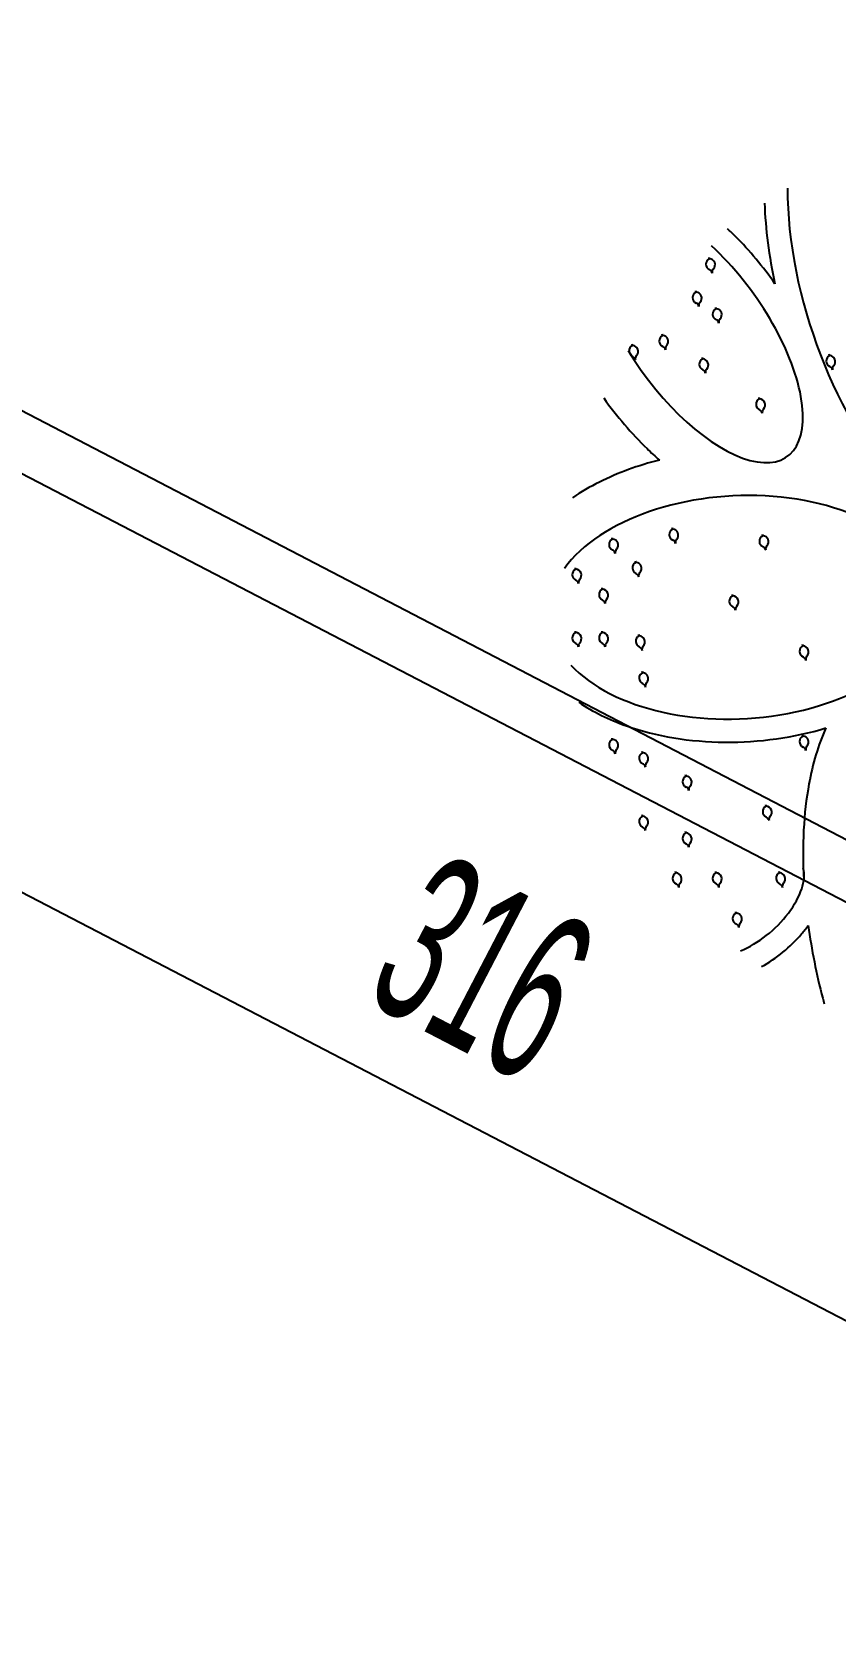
# Model space of a CAD drawing. Extents: x 3907.4 to 3911.57, y -3054.42 to -3053.7.
# Drawn here: x 3907.70071 to 3907.71505, y -3054.06823 to -3054.03947 of the extents above; entities that cross this region are included whole.
import ezdxf

# ---------------------------------------------------------------- set-up
doc = ezdxf.new("R2010")
doc.units = 0
doc.header["$LTSCALE"] = 2
doc.header["$MEASUREMENT"] = 0
for name, color, linetype in [('ARAZİ', 7, 'CONTINUOUS'), ('AĞAÇ', 9, 'CONTINUOUS'), ('OLÇÜ', 6, 'CONTINUOUS')]:
    doc.layers.add(name, color=color, linetype=linetype)
doc.styles.add('ÖLÇÜ', font='stylu.ttf', dxfattribs={"width": 0.5})

msp = doc.modelspace()

# ---------------------------------------------------------------- linework, layer by layer
at = {"layer": 'ARAZİ', "color": 7}
msp.add_line((3907.739140695352, -3054.067443851288), (3907.510184273352, -3053.948353011288), dxfattribs=at)
at = {"layer": 'ARAZİ'}
msp.add_line((3907.664889091847, -3054.027694965346), (3907.73865391409, -3054.06606346607), dxfattribs=at)
at = {"layer": 'AĞAÇ'}
for p, q in [((3907.712794114236, -3054.043517354736), (3907.71279108996, -3054.043493525443)), ((3907.712799898281, -3054.04351621248), (3907.712797301106, -3054.043495748454)), ((3907.712555523202, -3054.044113398506), (3907.712552498926, -3054.044089569213)), ((3907.712561307247, -3054.04411225625), (3907.712558710071, -3054.044091792224)), ((3907.712913409753, -3054.044411420391), (3907.712910385478, -3054.044387591097)), ((3907.712919193798, -3054.044410278134), (3907.712916596623, -3054.044389814108)), ((3907.711422215679, -3054.045067068563), (3907.711419191403, -3054.04504323927)), ((3907.711427999724, -3054.045065926307), (3907.711425402549, -3054.045045462281)), ((3907.711959045616, -3054.044888255485), (3907.711956021341, -3054.044864426191)), ((3907.711964829662, -3054.044887113228), (3907.711962232486, -3054.044866649203)), ((3907.712674818719, -3054.045305486045), (3907.712671794443, -3054.045281656752)), ((3907.712680602764, -3054.045304343789), (3907.712678005589, -3054.045283879763)), ((3907.714941433986, -3054.045245881642), (3907.71493840971, -3054.045222052348)), ((3907.714947218031, -3054.045244739385), (3907.714944620855, -3054.045224275359)), ((3907.713688830946, -3054.04602073862), (3907.71368580667, -3054.045996909327)), ((3907.713694614991, -3054.046019596364), (3907.713692017815, -3054.045999132338)), ((3907.711064328907, -3054.048524122374), (3907.711061304631, -3054.048500293081)), ((3907.711070112952, -3054.048522980117), (3907.711067515776, -3054.048502516092)), ((3907.712137988782, -3054.048345309165), (3907.712134964506, -3054.048321479871)), ((3907.712143772826, -3054.048344166908), (3907.712141175651, -3054.048323702882)), ((3907.713748478594, -3054.048464517971), (3907.713745454318, -3054.048440688678)), ((3907.713754262639, -3054.048463375715), (3907.713751665463, -3054.048442911689)), ((3907.710408203452, -3054.04906056174), (3907.710405179177, -3054.049036732447)), ((3907.710413987497, -3054.049059419484), (3907.710411390321, -3054.049038955458)), ((3907.711481863327, -3054.048941352934), (3907.711478839051, -3054.048917523641)), ((3907.711487647372, -3054.048940210678), (3907.711485050197, -3054.048919746652)), ((3907.710885385742, -3054.049418188028), (3907.710882361466, -3054.049394358735)), ((3907.710891169786, -3054.049417045772), (3907.710888572611, -3054.049396581746)), ((3907.713211648656, -3054.049537396704), (3907.713208624381, -3054.04951356741)), ((3907.713217432702, -3054.049536254448), (3907.713214835526, -3054.049515790422)), ((3907.710408203452, -3054.050193044876), (3907.710405179177, -3054.050169215583)), ((3907.710413987497, -3054.05019190262), (3907.710411390321, -3054.050171438594)), ((3907.710885385742, -3054.050193044876), (3907.710882361466, -3054.050169215583)), ((3907.710891169786, -3054.05019190262), (3907.710888572611, -3054.050171438594)), ((3907.711541511196, -3054.050252649279), (3907.71153848692, -3054.050228819986)), ((3907.711547295241, -3054.050251507023), (3907.711544698066, -3054.050231042997)), ((3907.714464251917, -3054.050431462358), (3907.714461227642, -3054.050407633065)), ((3907.714470035963, -3054.050430320101), (3907.714467438787, -3054.050409856075)), ((3907.711601158844, -3054.050908297321), (3907.711598134568, -3054.050884468028)), ((3907.711606942889, -3054.050907155065), (3907.711604345714, -3054.050886691039)), ((3907.714464251917, -3054.052040780457), (3907.714461227642, -3054.052016951164)), ((3907.714470035963, -3054.052039638201), (3907.714467438787, -3054.052019174175)), ((3907.711064328907, -3054.05210038486), (3907.711061304631, -3054.052076555567)), ((3907.711070112952, -3054.052099242604), (3907.711067515776, -3054.052078778578)), ((3907.711601158844, -3054.052338802342), (3907.711598134568, -3054.052314973048)), ((3907.711606942889, -3054.052337660085), (3907.711604345714, -3054.052317196059)), ((3907.712376579816, -3054.052756033032), (3907.71237355554, -3054.05273220374)), ((3907.712382363861, -3054.052754890776), (3907.712379766685, -3054.05273442675)), ((3907.711601158844, -3054.053471285477), (3907.711598134568, -3054.053447456185)), ((3907.711606942889, -3054.053470143221), (3907.711604345714, -3054.053449679195)), ((3907.713808126463, -3054.053292472399), (3907.713805102188, -3054.053268643106)), ((3907.713813910508, -3054.053291330143), (3907.713811313332, -3054.053270866117)), ((3907.712376579816, -3054.053769307362), (3907.71237355554, -3054.053745478069)), ((3907.712382363861, -3054.053768165106), (3907.712379766685, -3054.05374770108)), ((3907.712197636651, -3054.054484559938), (3907.712194612375, -3054.054460730645)), ((3907.712203420695, -3054.054483417682), (3907.71220082352, -3054.054462953656)), ((3907.712913409753, -3054.054484559938), (3907.712910385478, -3054.054460730645)), ((3907.712919193798, -3054.054483417682), (3907.712916596623, -3054.054462953656)), ((3907.714046717497, -3054.054484559938), (3907.714043693221, -3054.054460730645)), ((3907.714052501542, -3054.054483417682), (3907.714049904367, -3054.054462953656)), ((3907.713271296525, -3054.055199812383), (3907.71326827225, -3054.05517598309)), ((3907.713277080571, -3054.055198670127), (3907.713274483395, -3054.055178206101))]:
    msp.add_line(p, q, dxfattribs=at)
for centre, radius, start, end in [((3907.712843179045, -3054.043613375481), 0.0001078301389786131, 117.0661848723325, 245.5617558112027), ((3907.712762716716, -3054.043790439449), 8.665851140014274e-05, 11.1712527772592, 65.56175581120272), ((3907.712791018427, -3054.043623676368), 0.0001078301389786131, 316.7807498823022, 85.276320846058), ((3907.712932749812, -3054.043756860636), 8.665851140014274e-05, 136.7807498823022, 191.1712527772592), ((3907.712604588011, -3054.04420941925), 0.0001078301389786131, 117.0661848723325, 245.5617558112027), ((3907.712552427393, -3054.044219720137), 0.0001078301389786131, 316.7807498823022, 85.276320846058), ((3907.712524125682, -3054.044386483218), 8.665851140014274e-05, 11.1712527772592, 65.56175581120272), ((3907.712694158778, -3054.044352904406), 8.665851140014274e-05, 136.7807498823022, 191.1712527772592), ((3907.712962474562, -3054.044507441135), 0.0001078301389786131, 117.0661848723325, 245.5617558112027), ((3907.712910313944, -3054.044517742022), 0.0001078301389786131, 316.7807498823022, 85.276320846058), ((3907.712882012233, -3054.044684505103), 8.665851140014274e-05, 11.1712527772592, 65.56175581120272), ((3907.713052045329, -3054.044650926291), 8.665851140014274e-05, 136.7807498823022, 191.1712527772592), ((3907.711471280488, -3054.045163089308), 0.0001078301389786131, 117.0661848723325, 245.5617558112027), ((3907.71141911987, -3054.045173390194), 0.0001078301389786131, 316.7807498823022, 85.276320846058), ((3907.712008110426, -3054.044984276229), 0.0001078301389786131, 117.0661848723325, 245.5617558112027), ((3907.711927648097, -3054.045161340197), 8.665851140014274e-05, 11.1712527772592, 65.56175581120272), ((3907.711955949807, -3054.044994577116), 0.0001078301389786131, 316.7807498823022, 85.276320846058), ((3907.712097681193, -3054.045127761385), 8.665851140014274e-05, 136.7807498823022, 191.1712527772592), ((3907.71139081816, -3054.045340153276), 8.665851140014274e-05, 11.1712527772592, 65.56175581120272), ((3907.711560851255, -3054.045306574463), 8.665851140014274e-05, 136.7807498823022, 191.1712527772592), ((3907.712723883528, -3054.045401506789), 0.0001078301389786131, 117.0661848723325, 245.5617558112027), ((3907.71267172291, -3054.045411807676), 0.0001078301389786131, 316.7807498823022, 85.276320846058), ((3907.714990498795, -3054.045341902386), 0.0001078301389786131, 117.0661848723325, 245.5617558112027), ((3907.714938338177, -3054.045352203273), 0.0001078301389786131, 316.7807498823022, 85.276320846058), ((3907.715080069562, -3054.045485387542), 8.665851140014274e-05, 136.7807498823022, 191.1712527772592), ((3907.712643421199, -3054.045578570757), 8.665851140014274e-05, 11.1712527772592, 65.56175581120272), ((3907.712813454295, -3054.045544991945), 8.665851140014274e-05, 136.7807498823022, 191.1712527772592), ((3907.714910036466, -3054.045518966354), 8.665851140014274e-05, 11.1712527772592, 65.56175581120272), ((3907.713737895755, -3054.046116759365), 0.0001078301389786131, 117.0661848723325, 245.5617558112027), ((3907.713657433426, -3054.046293823333), 8.665851140014274e-05, 11.1712527772592, 65.56175581120272), ((3907.713685735137, -3054.046127060251), 0.0001078301389786131, 316.7807498823022, 85.276320846058), ((3907.713827466522, -3054.04626024452), 8.665851140014274e-05, 136.7807498823022, 191.1712527772592), ((3907.711113393716, -3054.048620143119), 0.0001078301389786131, 117.0661848723325, 245.5617558112027), ((3907.711061233098, -3054.048630444005), 0.0001078301389786131, 316.7807498823022, 85.276320846058), ((3907.712187053591, -3054.048441329909), 0.0001078301389786131, 117.0661848723325, 245.5617558112027), ((3907.712106591262, -3054.048618393877), 8.665851140014274e-05, 11.1712527772592, 65.56175581120272), ((3907.712134892972, -3054.048451630796), 0.0001078301389786131, 316.7807498823022, 85.276320846058), ((3907.712276624358, -3054.048584815065), 8.665851140014274e-05, 136.7807498823022, 191.1712527772592), ((3907.713797543403, -3054.048560538715), 0.0001078301389786131, 117.0661848723325, 245.5617558112027), ((3907.713745382785, -3054.048570839602), 0.0001078301389786131, 316.7807498823022, 85.276320846058), ((3907.711032931387, -3054.048797207086), 8.665851140014274e-05, 11.1712527772592, 65.56175581120272), ((3907.711202964483, -3054.048763628274), 8.665851140014274e-05, 136.7807498823022, 191.1712527772592), ((3907.713717081074, -3054.048737602684), 8.665851140014274e-05, 11.1712527772592, 65.56175581120272), ((3907.71388711417, -3054.048704023871), 8.665851140014274e-05, 136.7807498823022, 191.1712527772592), ((3907.710457268261, -3054.049156582485), 0.0001078301389786131, 117.0661848723325, 245.5617558112027), ((3907.710405107643, -3054.049166883371), 0.0001078301389786131, 316.7807498823022, 85.276320846058), ((3907.711530928136, -3054.049037373678), 0.0001078301389786131, 117.0661848723325, 245.5617558112027), ((3907.711450465808, -3054.049214437647), 8.665851140014274e-05, 11.1712527772592, 65.56175581120272), ((3907.711478767518, -3054.049047674565), 0.0001078301389786131, 316.7807498823022, 85.276320846058), ((3907.711620498903, -3054.049180858834), 8.665851140014274e-05, 136.7807498823022, 191.1712527772592), ((3907.710376805932, -3054.049333646453), 8.665851140014274e-05, 11.1712527772592, 65.56175581120272), ((3907.710546839028, -3054.04930006764), 8.665851140014274e-05, 136.7807498823022, 191.1712527772592), ((3907.710934450551, -3054.049514208773), 0.0001078301389786131, 117.0661848723325, 245.5617558112027), ((3907.710882289933, -3054.049524509659), 0.0001078301389786131, 316.7807498823022, 85.276320846058), ((3907.710853988222, -3054.049691272741), 8.665851140014274e-05, 11.1712527772592, 65.56175581120272), ((3907.711024021318, -3054.049657693928), 8.665851140014274e-05, 136.7807498823022, 191.1712527772592), ((3907.713260713465, -3054.049633417448), 0.0001078301389786131, 117.0661848723325, 245.5617558112027), ((3907.713180251137, -3054.049810481416), 8.665851140014274e-05, 11.1712527772592, 65.56175581120272), ((3907.713208552847, -3054.049643718335), 0.0001078301389786131, 316.7807498823022, 85.276320846058), ((3907.713350284233, -3054.049776902604), 8.665851140014274e-05, 136.7807498823022, 191.1712527772592), ((3907.710457268261, -3054.050289065621), 0.0001078301389786131, 117.0661848723325, 245.5617558112027), ((3907.710405107643, -3054.050299366507), 0.0001078301389786131, 316.7807498823022, 85.276320846058), ((3907.710934450551, -3054.050289065621), 0.0001078301389786131, 117.0661848723325, 245.5617558112027), ((3907.710882289933, -3054.050299366507), 0.0001078301389786131, 316.7807498823022, 85.276320846058), ((3907.711590576005, -3054.050348670024), 0.0001078301389786131, 117.0661848723325, 245.5617558112027), ((3907.711538415387, -3054.05035897091), 0.0001078301389786131, 316.7807498823022, 85.276320846058), ((3907.710376805932, -3054.050466129589), 8.665851140014274e-05, 11.1712527772592, 65.56175581120272), ((3907.710546839028, -3054.050432550776), 8.665851140014274e-05, 136.7807498823022, 191.1712527772592), ((3907.710853988222, -3054.050466129589), 8.665851140014274e-05, 11.1712527772592, 65.56175581120272), ((3907.711024021318, -3054.050432550776), 8.665851140014274e-05, 136.7807498823022, 191.1712527772592), ((3907.711510113676, -3054.050525733992), 8.665851140014274e-05, 11.1712527772592, 65.56175581120272), ((3907.711680146772, -3054.050492155179), 8.665851140014274e-05, 136.7807498823022, 191.1712527772592), ((3907.714513316727, -3054.050527483102), 0.0001078301389786131, 117.0661848723325, 245.5617558112027), ((3907.714461156108, -3054.050537783989), 0.0001078301389786131, 316.7807498823022, 85.276320846058), ((3907.714602887494, -3054.050670968258), 8.665851140014274e-05, 136.7807498823022, 191.1712527772592), ((3907.714432854398, -3054.05070454707), 8.665851140014274e-05, 11.1712527772592, 65.56175581120272), ((3907.711650223653, -3054.051004318066), 0.0001078301389786131, 117.0661848723325, 245.5617558112027), ((3907.711569761324, -3054.051181382034), 8.665851140014274e-05, 11.1712527772592, 65.56175581120272), ((3907.711598063035, -3054.051014618952), 0.0001078301389786131, 316.7807498823022, 85.276320846058), ((3907.71173979442, -3054.051147803221), 8.665851140014274e-05, 136.7807498823022, 191.1712527772592), ((3907.714513316727, -3054.052136801201), 0.0001078301389786131, 117.0661848723325, 245.5617558112027), ((3907.714461156108, -3054.052147102088), 0.0001078301389786131, 316.7807498823022, 85.276320846058), ((3907.711113393716, -3054.052196405605), 0.0001078301389786131, 117.0661848723325, 245.5617558112027), ((3907.711032931387, -3054.052373469573), 8.665851140014274e-05, 11.1712527772592, 65.56175581120272), ((3907.711061233098, -3054.052206706491), 0.0001078301389786131, 316.7807498823022, 85.276320846058), ((3907.711202964483, -3054.05233989076), 8.665851140014274e-05, 136.7807498823022, 191.1712527772592), ((3907.711650223653, -3054.052434823086), 0.0001078301389786131, 117.0661848723325, 245.5617558112027), ((3907.711598063035, -3054.052445123973), 0.0001078301389786131, 316.7807498823022, 85.276320846058), ((3907.714432854398, -3054.052313865169), 8.665851140014274e-05, 11.1712527772592, 65.56175581120272), ((3907.714602887494, -3054.052280286357), 8.665851140014274e-05, 136.7807498823022, 191.1712527772592), ((3907.711569761324, -3054.052611887054), 8.665851140014274e-05, 11.1712527772592, 65.56175581120272), ((3907.71173979442, -3054.052578308242), 8.665851140014274e-05, 136.7807498823022, 191.1712527772592), ((3907.712425644625, -3054.052852053777), 0.0001078301389786131, 117.0661848723325, 245.5617558112027), ((3907.712373484007, -3054.052862354664), 0.0001078301389786131, 316.7807498823022, 85.276320846058), ((3907.712345182296, -3054.053029117745), 8.665851140014274e-05, 11.1712527772592, 65.56175581120272), ((3907.712515215392, -3054.052995538932), 8.665851140014274e-05, 136.7807498823022, 191.1712527772592), ((3907.711650223653, -3054.053567306222), 0.0001078301389786131, 117.0661848723325, 245.5617558112027), ((3907.711598063035, -3054.053577607109), 0.0001078301389786131, 316.7807498823022, 85.276320846058), ((3907.713857191272, -3054.053388493143), 0.0001078301389786131, 117.0661848723325, 245.5617558112027), ((3907.713776728943, -3054.053565557112), 8.665851140014274e-05, 11.1712527772592, 65.56175581120272), ((3907.713805030654, -3054.05339879403), 0.0001078301389786131, 316.7807498823022, 85.276320846058), ((3907.71394676204, -3054.053531978299), 8.665851140014274e-05, 136.7807498823022, 191.1712527772592), ((3907.711569761324, -3054.05374437019), 8.665851140014274e-05, 11.1712527772592, 65.56175581120272), ((3907.71173979442, -3054.053710791377), 8.665851140014274e-05, 136.7807498823022, 191.1712527772592), ((3907.712425644625, -3054.053865328107), 0.0001078301389786131, 117.0661848723325, 245.5617558112027), ((3907.712373484007, -3054.053875628993), 0.0001078301389786131, 316.7807498823022, 85.276320846058), ((3907.712345182296, -3054.054042392075), 8.665851140014274e-05, 11.1712527772592, 65.56175581120272), ((3907.712515215392, -3054.054008813262), 8.665851140014274e-05, 136.7807498823022, 191.1712527772592), ((3907.71224670146, -3054.054580580682), 0.0001078301389786131, 117.0661848723325, 245.5617558112027), ((3907.712194540842, -3054.054590881569), 0.0001078301389786131, 316.7807498823022, 85.276320846058), ((3907.712962474562, -3054.054580580682), 0.0001078301389786131, 117.0661848723325, 245.5617558112027), ((3907.712910313944, -3054.054590881569), 0.0001078301389786131, 316.7807498823022, 85.276320846058), ((3907.714095782306, -3054.054580580682), 0.0001078301389786131, 117.0661848723325, 245.5617558112027), ((3907.714043621688, -3054.054590881569), 0.0001078301389786131, 316.7807498823022, 85.276320846058), ((3907.712166239131, -3054.054757644651), 8.665851140014274e-05, 11.1712527772592, 65.56175581120272), ((3907.712336272227, -3054.054724065838), 8.665851140014274e-05, 136.7807498823022, 191.1712527772592), ((3907.712882012233, -3054.054757644651), 8.665851140014274e-05, 11.1712527772592, 65.56175581120272), ((3907.713052045329, -3054.054724065838), 8.665851140014274e-05, 136.7807498823022, 191.1712527772592), ((3907.714015319978, -3054.054757644651), 8.665851140014274e-05, 11.1712527772592, 65.56175581120272), ((3907.714185353073, -3054.054724065838), 8.665851140014274e-05, 136.7807498823022, 191.1712527772592), ((3907.713320361335, -3054.055295833127), 0.0001078301389786131, 117.0661848723325, 245.5617558112027), ((3907.713268200716, -3054.055306134014), 0.0001078301389786131, 316.7807498823022, 85.276320846058), ((3907.713239899006, -3054.055472897096), 8.665851140014274e-05, 11.1712527772592, 65.56175581120272), ((3907.713409932102, -3054.055439318283), 8.665851140014274e-05, 136.7807498823022, 191.1712527772592)]:
    msp.add_arc(centre, radius, start, end, dxfattribs=at)
for centre, major_axis, ratio, start_param, end_param in [((3907.716508515696, -3054.044149910348), (0.001330825832345212, -0.00410655633831695), 0.4614173581214451, 4.090442357860956, 8.513059806649377), ((3907.712591801497, -3054.044838697364), (-0.001596121739393263, 0.002208407090073859), 0.4453350109614078, 1.395314490434913, 5.133688623841211), ((3907.713313346116, -3054.049740920893), (-0.003383028001565466, -0.0001670274042158865), 0.5880621403261972, 0.4591940244092781, 5.844497705079855), ((3907.713513972546, -3054.055046522888), (-0.0008834156417037721, -0.0007924382623526239), 0.5203548479803548, 0.9684066431663507, 2.881806056987123)]:
    msp.add_ellipse(centre, major_axis=major_axis, ratio=ratio, start_param=start_param, end_param=end_param, dxfattribs=at)
msp.add_open_spline([(3907.713781433293, -3054.042524137975), (3907.713797676067, -3054.042984666653), (3907.71386131234, -3054.043472649802), (3907.713967683889, -3054.043964353766)], degree=3, dxfattribs=at)
for points, knots in [([(3907.713967683889, -3054.043964353766), (3907.713754918041, -3054.043659967987), (3907.713515754346, -3054.043372447413), (3907.71321514494, -3054.043072705048), (3907.713167419807, -3054.043026776427), (3907.713119329608, -3054.042982156451)], [4.678497523571751, 4.678497523571751, 4.678497523571751, 4.678497523571751, 5.062107430543259, 5.062107430543259, 5.133688623841211, 5.133688623841211, 5.133688623841211, 5.133688623841211]), ([(3907.710910152839, -3054.046002759063), (3907.711143501485, -3054.046329710517), (3907.711405504205, -3054.046636875753), (3907.711756488801, -3054.046977847983), (3907.711830121853, -3054.047046050777), (3907.711904676657, -3054.047111521609)], [1.557371041121697, 1.557371041121697, 1.557371041121697, 1.557371041121697, 1.946805544375453, 1.946805544375453, 2.048591796255187, 2.048591796255187, 2.048591796255187, 2.048591796255187]), ([(3907.711904676657, -3054.047111521609), (3907.711526450059, -3054.047208073274), (3907.71116480397, -3054.047339707192), (3907.710665508755, -3054.047589848486), (3907.710504769426, -3054.047682712022), (3907.710353337295, -3054.047784666971)], [5.046821761303149, 5.046821761303149, 5.046821761303149, 5.046821761303149, 5.355529699239747, 5.355529699239747, 5.51201468894279, 5.51201468894279, 5.51201468894279, 5.51201468894279]), ([(3907.710467086442, -3054.051436485312), (3907.710716728272, -3054.051606878179), (3907.711003859022, -3054.051748086813), (3907.712379120931, -3054.052235717278), (3907.713746005767, -3054.052241600972), (3907.714877436454, -3054.051894681106)], [0.6602929991896649, 0.6602929991896649, 0.6602929991896649, 0.6602929991896649, 0.9606424472802672, 0.9606424472802672, 1.981673030940839, 1.981673030940839, 1.981673030940839, 1.981673030940839]), ([(3907.714877436454, -3054.051894681106), (3907.71473893863, -3054.052199749677), (3907.714641736215, -3054.05253441829), (3907.714477850722, -3054.053419229925), (3907.714449366994, -3054.054001527162), (3907.714482811544, -3054.054609928633)], [3.62962294954671, 3.62962294954671, 3.62962294954671, 3.62962294954671, 3.876196662386867, 3.876196662386867, 4.240014202152313, 4.240014202152313, 4.240014202152313, 4.240014202152313]), ([(3907.71372919603, -3054.056155418994), (3907.713993892844, -3054.056010651827), (3907.714240668867, -3054.05580663966), (3907.714483510902, -3054.055524940825), (3907.71452389348, -3054.055475129194), (3907.714562110519, -3054.055424304287)], [7.431635050835639, 7.431635050835639, 7.431635050835639, 7.431635050835639, 8.096778702270841, 8.096778702270841, 8.23589292409414, 8.23589292409414, 8.23589292409414, 8.23589292409414]), ([(3907.714562110519, -3054.055424304288), (3907.714621397455, -3054.055853482509), (3907.71470831144, -3054.056288987032), (3907.714828869645, -3054.056753763135), (3907.714837371852, -3054.056785978776), (3907.714846012383, -3054.056818166222)], [4.399818448080933, 4.399818448080933, 4.399818448080933, 4.399818448080933, 4.649337054092281, 4.649337054092281, 4.667934980148347, 4.667934980148347, 4.667934980148347, 4.667934980148347])]:
    msp.add_open_spline(points, degree=3, knots=knots, dxfattribs=at)
at = {"layer": 'OLÇÜ', "color": 6}
msp.add_line((3907.68000019041, -3054.04415157302), (3907.736082811923, -3054.073322742132), dxfattribs=at)

# ---------------------------------------------------------------- texts
at = {"layer": 'OLÇÜ', "color": 62, "style": 'ÖLÇÜ', "width": 0.5}
msp.add_text('316', height=0.003, rotation=332.5189697151351, dxfattribs=at).set_placement((3907.706586775043, -3054.056727047775))

doc.saveas('drawing.dxf')
